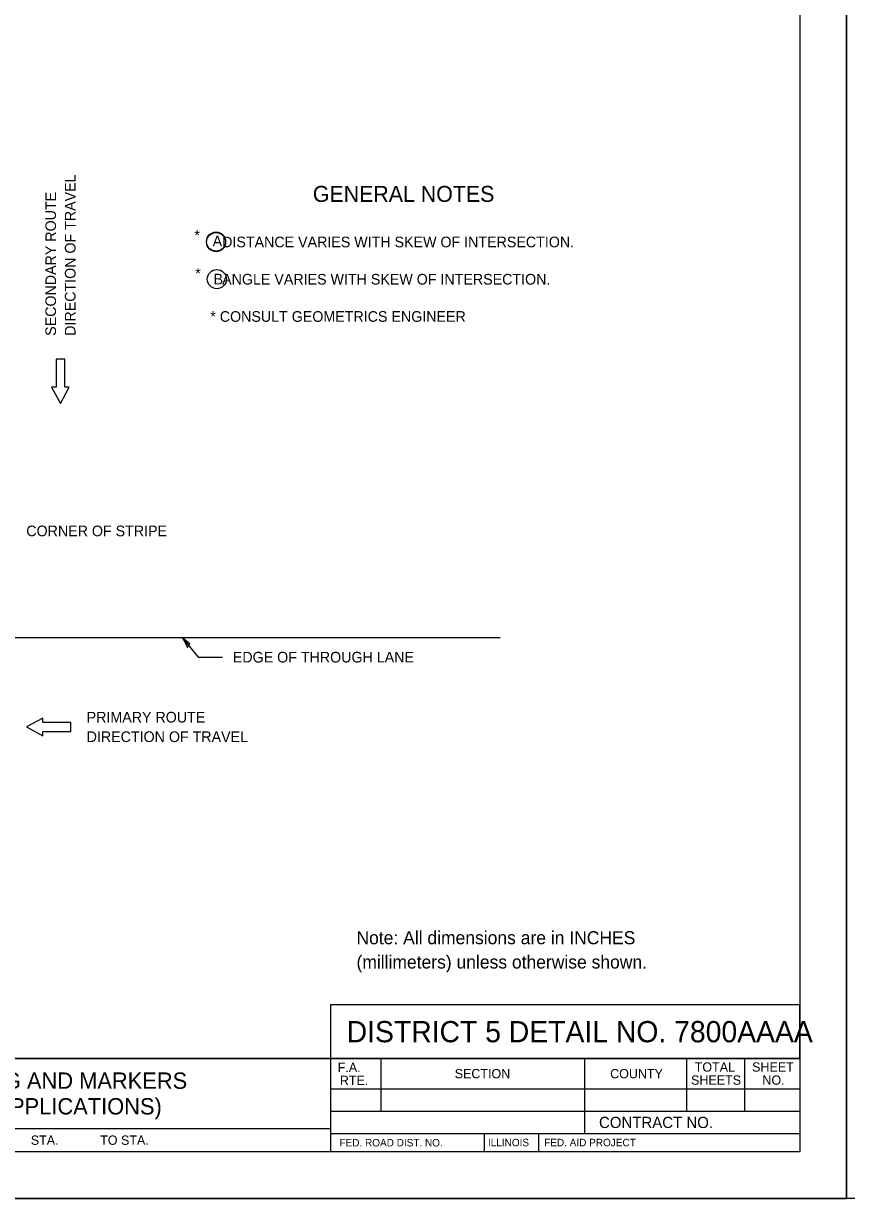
# Model space of a CAD drawing. Extents: x 100275 to 102995, y 95053 to 95493.
# Drawn here: x 102138.7 to 102314.9, y 95052.8 to 95304.5 of the extents above; entities that cross this region are included whole.
import ezdxf

# ---------------------------------------------------------------- set-up
doc = ezdxf.new("R2010")
doc.units = 0
for name, color, linetype in [('Design_PR_Roadway Dimensions', 7, 'Continuous'), ('Design_PR_Roadway Notes', 7, 'Continuous'), ('Level 43', 7, 'Continuous'), ('Sheets_50 Reference Boundary', 7, 'Continuous'), ('Sheets_General Details', 7, 'Continuous'), ('Sheets_Printer Plotting Border', 7, 'Continuous'), ('Stage_Construction Traffic Control', 7, 'Continuous'), ('Topo_EOP', 7, 'Continuous')]:
    doc.layers.add(name, color=color, linetype=linetype)

msp = doc.modelspace()

# ---------------------------------------------------------------- linework, layer by layer
at = {"layer": 'Design_PR_Roadway Notes'}
for p, q in [((102172.68, 95172.98), (102176.09, 95168.73)), ((102172.68, 95172.98), (102176.09, 95168.73)), ((102176.09, 95168.73), (102181.32, 95168.73)), ((102176.09, 95168.73), (102181.32, 95168.73))]:
    msp.add_line(p, q, dxfattribs=at)
msp.add_lwpolyline([(102173.78, 95170.82), (102174.01, 95171.25), (102174.31, 95171.59), (102173.58, 95172.18), (102172.68, 95172.98), (102173.29, 95171.85)], close=True, dxfattribs=at)
msp.add_lwpolyline([(102173.78, 95170.82), (102174.01, 95171.25), (102174.31, 95171.59), (102173.58, 95172.18), (102172.68, 95172.98), (102173.29, 95171.85)], close=True, dxfattribs=at)
at = {"layer": 'Level 43'}
for centre in [(102179.92, 95257.75), (102179.92, 95257.64), (102180.09, 95249.71), (102180.09, 95249.71)]:
    msp.add_circle(centre, 2.05, dxfattribs=at)
at = {"layer": 'Sheets_50 Reference Boundary'}
msp.add_lwpolyline([(101674.94, 95482.79), (102304.94, 95482.79), (102304.94, 95082.79), (101674.94, 95082.79)], close=True, dxfattribs=at)
at = {"layer": 'Sheets_General Details'}
for p, q in [((102314.94, 95492.79), (102314.94, 95052.79)), ((101674.94, 95082.79), (102304.94, 95082.79)), ((102204.42, 95082.79), (102204.42, 95062.79)), ((102215.23, 95082.79), (102215.23, 95071.49)), ((102258.83, 95082.79), (102258.83, 95066.69)), ((102280.67, 95082.79), (102280.67, 95071.49)), ((102293.08, 95082.79), (102293.08, 95071.49)), ((102204.42, 95076.29), (102304.94, 95076.29)), ((102204.42, 95071.49), (102304.94, 95071.49)), ((102050.42, 95067.79), (102204.42, 95067.79)), ((102204.42, 95066.69), (102304.94, 95066.69)), ((102237.37, 95066.69), (102237.37, 95062.79)), ((102248.97, 95066.69), (102248.97, 95062.79)), ((102314.94, 95052.79), (101634.94, 95052.79)), ((102994.94, 95052.79), (102314.94, 95052.79))]:
    msp.add_line(p, q, dxfattribs=at)
for points in [[(101674.94, 95482.79), (102304.94, 95482.79), (102304.94, 95062.79), (101674.94, 95062.79)], [(102204.42, 95082.79), (102304.94, 95082.79), (102304.94, 95094.28), (102204.42, 95094.28)]]:
    msp.add_lwpolyline(points, close=True, dxfattribs=at)
at = {"layer": 'Sheets_Printer Plotting Border'}
msp.add_lwpolyline([(101634.94, 95052.79), (102314.94, 95052.79), (102314.94, 95492.79), (101634.94, 95492.79)], close=True, dxfattribs=at)
at = {"layer": 'Stage_Construction Traffic Control'}
for points in [[(102147.54, 95232.57), (102145.64, 95232.57), (102145.64, 95226.55), (102144.69, 95226.55), (102146.59, 95223.07), (102148.49, 95226.55), (102147.54, 95226.55)], [(102147.54, 95232.57), (102145.64, 95232.57), (102145.64, 95226.55), (102144.69, 95226.55), (102146.59, 95223.07), (102148.49, 95226.55), (102147.54, 95226.55)], [(102148.81, 95152.84), (102148.81, 95154.74), (102142.79, 95154.74), (102142.79, 95155.68), (102139.31, 95153.79), (102142.79, 95151.89), (102142.79, 95152.84)], [(102148.81, 95152.84), (102148.81, 95154.74), (102142.79, 95154.74), (102142.79, 95155.68), (102139.31, 95153.79), (102142.79, 95151.89), (102142.79, 95152.84)]]:
    msp.add_lwpolyline(points, close=True, dxfattribs=at)
at = {"layer": 'Topo_EOP'}
msp.add_line((102122.76, 95172.98), (102240.78, 95172.98), dxfattribs=at)
msp.add_line((102122.76, 95172.98), (102240.78, 95172.98), dxfattribs=at)

# ---------------------------------------------------------------- texts
at = {"layer": 'Design_PR_Roadway Dimensions'}
for s, p in [('A', (102179.18, 95256.73)), ('B', (102179.39, 95248.57)), ('B', (102179.39, 95248.57)), ('CORNER OF STRIPE', (102139.27, 95194.64)), ('CORNER OF STRIPE', (102139.27, 95194.64))]:
    msp.add_text(s, height=2.28, dxfattribs=at).set_placement(p)
at = {"layer": 'Design_PR_Roadway Notes'}
for s, p in [('DIRECTION OF TRAVEL', (102149.82, 95237.57)), ('DIRECTION OF TRAVEL', (102149.82, 95237.57)), ('SECONDARY ROUTE', (102145.64, 95237.57)), ('SECONDARY ROUTE', (102145.64, 95237.57))]:
    msp.add_text(s, height=2.28, rotation=90, dxfattribs=at).set_placement(p)
for s, height, p in [('GENERAL NOTES', 3.42, (102200.64, 95266.26)), ('*', 2.28, (102175.28, 95257.94)), ('   DISTANCE VARIES WITH SKEW OF INTERSECTION.', 2.28, (102178.68, 95256.53)), ('*', 2.28, (102175.45, 95249.8)), ('   ANGLE VARIES WITH SKEW OF INTERSECTION.', 2.28, (102178.68, 95248.55)), ('* CONSULT GEOMETRICS ENGINEER', 2.28, (102178.68, 95240.57)), ('EDGE OF THROUGH LANE', 2.28, (102183.51, 95167.6)), ('EDGE OF THROUGH LANE', 2.28, (102183.51, 95167.6)), ('PRIMARY ROUTE', 2.28, (102152.2, 95154.74)), ('PRIMARY ROUTE', 2.28, (102152.2, 95154.74)), ('DIRECTION OF TRAVEL', 2.28, (102152.2, 95150.56)), ('DIRECTION OF TRAVEL', 2.28, (102152.2, 95150.56))]:
    msp.add_text(s, height=height, dxfattribs=at).set_placement(p)
at = {"layer": 'Sheets_General Details'}
for s, height, p in [('Note: All dimensions are in INCHES', 2.8003, (102209.99, 95107.25)), ('(millimeters) unless otherwise shown.', 2.8003, (102209.99, 95102.05)), ('DISTRICT 5 DETAIL NO. 7800AAAA', 4.5381, (102207.89, 95086.26)), ('F.A. ', 2, (102205.97, 95079.89)), ('TOTAL', 2, (102282.44, 95079.96)), ('SHEET', 2, (102294.73, 95079.96)), ('  PAVEMENT MARKING AND MARKERS', 3.5, (102086.62, 95076.29)), ('RTE.', 2, (102206.43, 95077.09)), ('SECTION', 2, (102231.03, 95078.54)), ('COUNTY', 2, (102264.32, 95078.54)), ('SHEETS', 2, (102281.65, 95077.16)), ('NO.', 2, (102296.93, 95077.16)), ('  (RURAL & URBAN APPLICATIONS) ', 3.5, (102089.24, 95070.79)), ('CONTRACT NO.      ', 2.4, (102261.93, 95067.89)), ('STA.            TO STA.            ', 2, (102140.24, 95064.29)), ('FED. ROAD DIST. NO.  ', 1.6, (102206.36, 95063.94)), ('ILLINOIS', 1.6, (102238.15, 95063.98)), ('FED. AID PROJECT', 1.6, (102250.19, 95063.98))]:
    msp.add_text(s, height=height, dxfattribs=at).set_placement(p)

doc.saveas('drawing.dxf')
